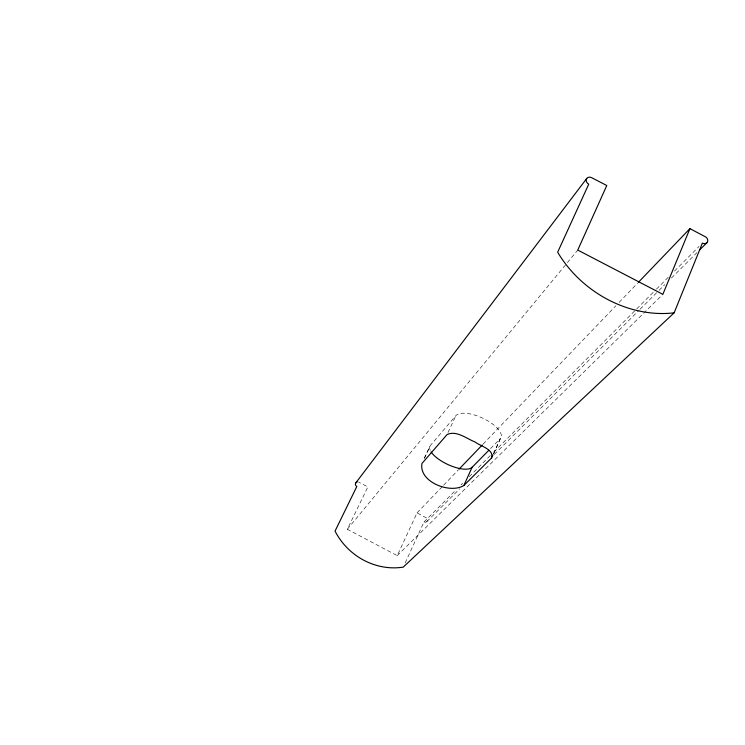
<?xml version="1.0" encoding="UTF-8"?>
<svg xmlns="http://www.w3.org/2000/svg" width="745" height="745" viewBox="0 0 745 745"><rect width="100%" height="100%" fill="white"/><g stroke="black" fill="none" stroke-linecap="round" stroke-linejoin="round"><path stroke-width="0.56" stroke-dasharray="3.73 2.79" d="M493.46 453.714L500.109 438.852A25.144 10.076 24.7 0 0 485.2 419.398A25.144 10.076 24.7 0 0 455.884 415.645L430.442 445.426L424.324 458.445M493.656 453.928L500.891 437.762M405.168 562.922L424.017 521.956A2.561 2.356 47.2 0 0 426.559 517.999L417.051 512.895L397.225 555.64L347.328 529.276L367.834 486.951L358.894 482.239A2.533 2.375 40.6 0 0 358.531 482.08M448.034 432.482L455.884 415.645M424.184 458.473L429.837 446.441M347.328 529.276L566.638 263.534M567.383 262.64L577.747 250.069M417.051 512.895L442.809 486.066M443.62 485.228L458.11 470.132M483.058 444.132L615.873 305.785M619.095 302.423L637.599 283.137M490.499 448.611L500.109 438.852M424.017 521.956L456.042 489.875M460.969 484.939L462.617 483.291M469.182 476.716L490.536 455.325M493.814 452.038L635.876 309.734M636.696 308.914L655.581 289.991M656.401 289.172L668.721 276.833M674.467 271.078L699.108 246.399M426.783 521.63L459.73 488.822M494.326 454.376L639.303 310.022M640.123 309.203L658.245 291.165M659.074 290.345L664.838 284.599M671.422 278.043L696.957 252.611M397.225 555.64L662.854 294.331M430.238 450.371A23.663 8.949 25.2 0 1 430.442 445.426"/><path stroke-width="1.12" d="M357.2 481.987A2.533 2.375 40.6 0 0 356.808 486.522L335.045 531.101A63.763 59.302 44.6 0 0 403.231 567.131L674.132 312.826L702.386 243.103A4.312 3.52 38.6 0 0 707.312 242.181A4.312 3.52 38.6 0 0 706.009 237.115L689.926 228.641L638.409 282.299M689.926 228.641L662.854 294.331L577.747 250.069L606.784 185.524L591.688 177.701A4.265 3.539 33.8 0 0 586.445 178.977A4.265 3.539 33.8 0 0 588.746 184.164L557.66 252.21A107.42 88.646 36.5 0 0 674.132 312.826M491.56 457.961C494.41 449.393 480.357 446.134 474.919 441.934C466.323 438.535 456.359 430.107 447.056 434.586L421.977 463.455C418.504 481.819 449.98 494.205 463.865 485.489L491.56 457.961L492.985 454.776M463.865 485.489L472.088 467.32L488.897 450.241M355.812 482.881L586.725 178.493M458.911 469.294L482.257 444.979M699.434 250.152L706.847 242.768M472.088 467.32A23.663 8.949 25.2 0 1 452.047 466.277A23.663 8.949 25.2 0 1 431.094 451.908"/></g></svg>
